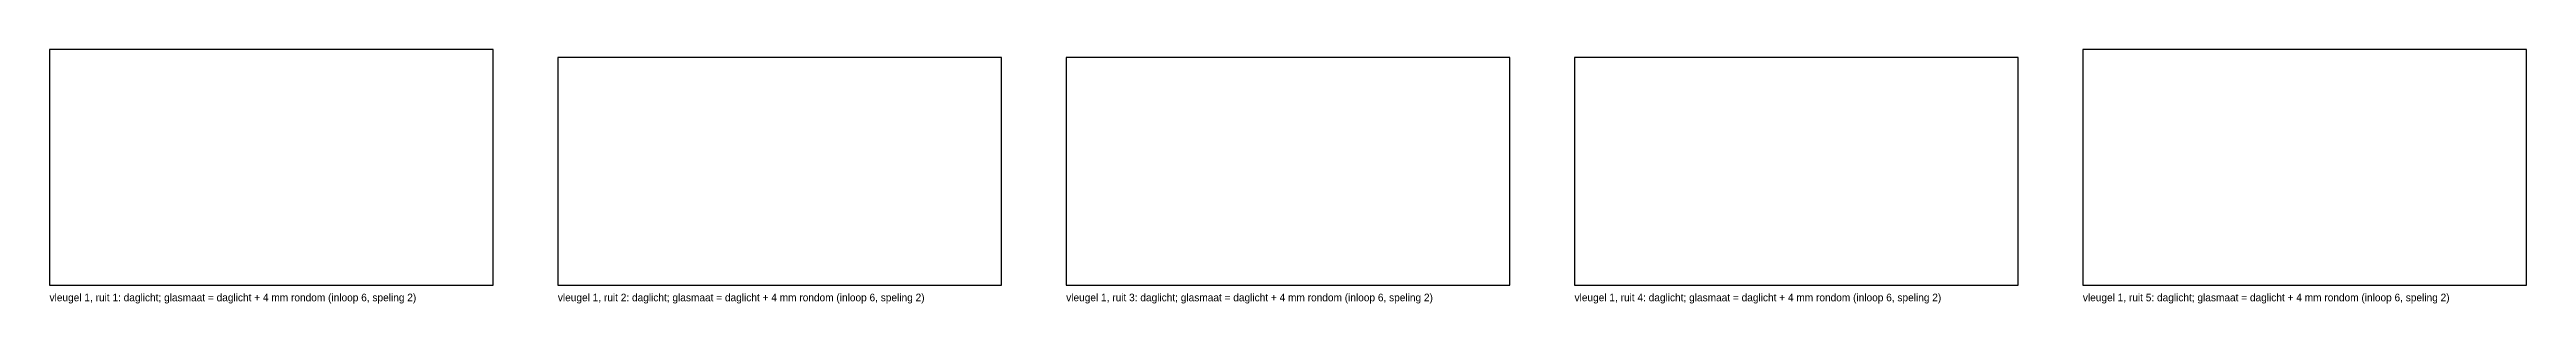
# Model space of a CAD drawing. Header units: millimetres. Extents: x 0 to 4590, y -34 to 437.
import ezdxf

# ---------------------------------------------------------------- set-up
doc = ezdxf.new("R2010")
doc.units = ezdxf.units.MM

msp = doc.modelspace()

# ---------------------------------------------------------------- linework, layer by layer
at = {"layer": 'DAGLICHT'}
for p, q in [((822, 437.2), (0, 437.2)), ((0, 437.2), (0, 0)), ((822, 0), (822, 437.2)), ((1764, 422.2), (942, 422.2)), ((942, 422.2), (942, 0)), ((1764, 0), (1764, 422.2)), ((2706, 422.2), (1884, 422.2)), ((1884, 422.2), (1884, 0)), ((2706, 0), (2706, 422.2)), ((3648, 422.2), (2826, 422.2)), ((2826, 422.2), (2826, 0)), ((3648, 0), (3648, 422.2)), ((4590, 437.2), (3768, 437.2)), ((3768, 437.2), (3768, 0)), ((4590, 0), (4590, 437.2)), ((0, 0), (822, 0)), ((942, 0), (1764, 0)), ((1884, 0), (2706, 0)), ((2826, 0), (3648, 0)), ((3768, 0), (4590, 0))]:
    msp.add_line(p, q, dxfattribs=at)

# ---------------------------------------------------------------- texts
at = {"layer": 'TEKST'}
for s, p in [('vleugel 1, ruit 1: daglicht; glasmaat = daglicht + 4 mm rondom (inloop 6, speling 2)', (0, -30)), ('vleugel 1, ruit 2: daglicht; glasmaat = daglicht + 4 mm rondom (inloop 6, speling 2)', (942, -30)), ('vleugel 1, ruit 3: daglicht; glasmaat = daglicht + 4 mm rondom (inloop 6, speling 2)', (1884, -30)), ('vleugel 1, ruit 4: daglicht; glasmaat = daglicht + 4 mm rondom (inloop 6, speling 2)', (2826, -30)), ('vleugel 1, ruit 5: daglicht; glasmaat = daglicht + 4 mm rondom (inloop 6, speling 2)', (3768, -30))]:
    msp.add_text(s, height=14, dxfattribs=at).set_placement(p)

doc.saveas('drawing.dxf')
